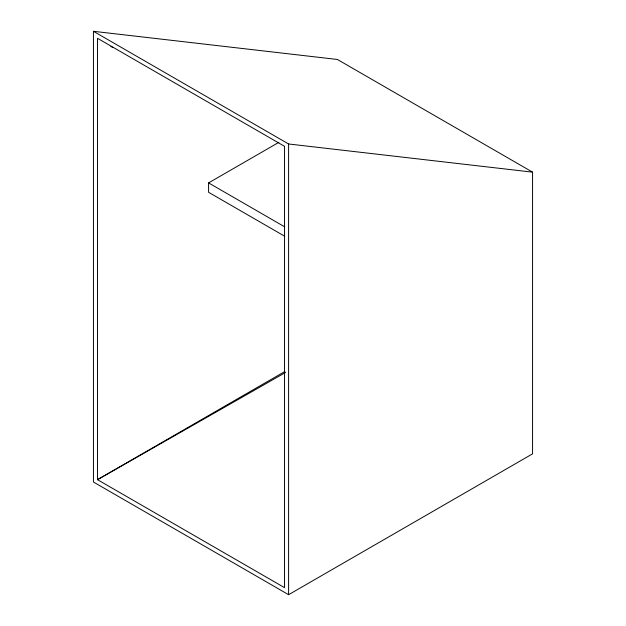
<?xml version="1.0" encoding="UTF-8"?>
<svg xmlns="http://www.w3.org/2000/svg" width="626" height="626" viewBox="0 0 626 626"><rect width="100%" height="100%" fill="white"/><g stroke="black" fill="none" stroke-linecap="round" stroke-linejoin="round"><path stroke-width="0.94" d="M284.752 236.268L208.583 192.292L208.583 182.902L278.836 142.345M97.672 479.579L284.877 371.492M288.602 594.7L532.562 453.85L532.562 172.15L337.398 59.47L93.438 31.3L93.438 482.02L288.602 594.7L288.602 143.98L93.438 31.3M97.499 479.672L284.54 587.658L284.54 146.327L97.499 38.288L97.499 479.672L285.558 372.462M288.602 143.98L532.562 172.15M110.833 46.387L112.86 47.56M208.583 182.902L284.752 226.878"/></g></svg>
